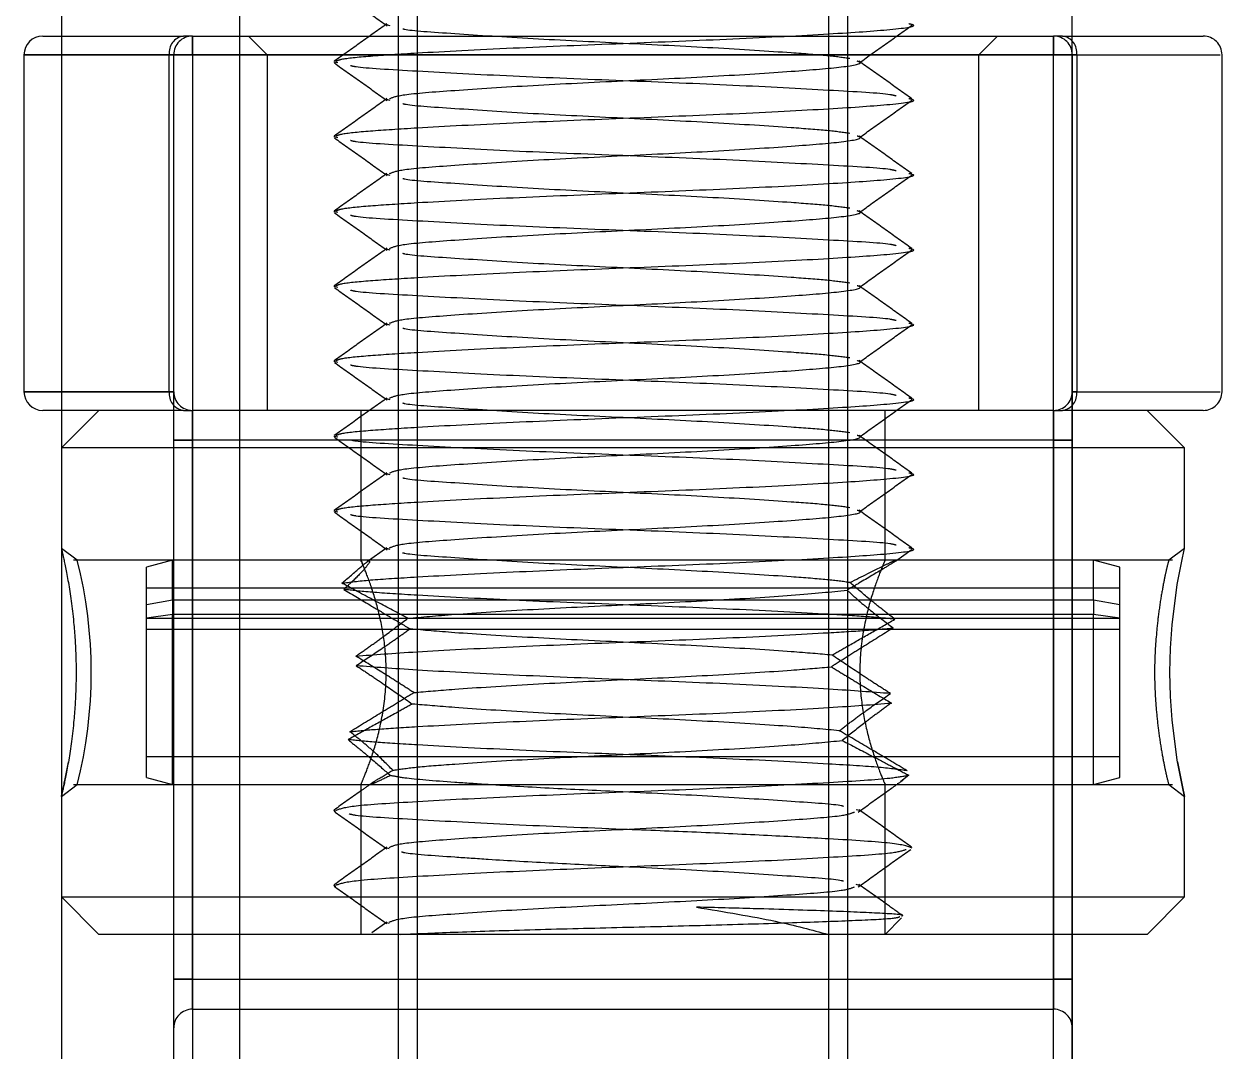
# Model space of a CAD drawing. Header units: metres. Extents: x 0 to 63075, y 0 to 44550.
# Drawn here: x 13855.6 to 13887.6, y 26987.41 to 27014.86 of the extents above; entities that cross this region are included whole.
import ezdxf

# ---------------------------------------------------------------- set-up
doc = ezdxf.new("R2010")
doc.units = ezdxf.units.M
doc.header["$LTSCALE"] = 75
doc.linetypes.add('HIDDEN2', pattern=[4.7625, 3.175, -1.5875])
for name, color, linetype in [('SDM', 7, 'Continuous'), ('SL4', 4, 'Continuous'), ('ST1', 7, 'HIDDEN2')]:
    doc.layers.add(name, color=color, linetype=linetype)

# ---------------------------------------------------------------- blocks, each defined once
blk = doc.blocks.new('A$Cb6dca9d5')
at = {"layer": 'SL4'}
for p, q in [((10.135, 378.019), (10.135, 91.194)), ((14.892, 378.194), (14.892, 86.437)), ((37.122, 344.397), (37.122, 117.694)), ((9.635, 274.763), (10.135, 274.763)), ((9.135, 274.263), (9.135, 265.263)), ((10.135, 274.263), (9.135, 274.263)), ((9.135, 265.263), (10.135, 265.263)), ((10.135, 264.763), (9.635, 264.763))]:
    blk.add_line(p, q, dxfattribs=at)
for centre, start, end in [((9.635, 274.263), 90, 180), ((9.635, 265.263), 180, 270)]:
    blk.add_arc(centre, 0.5, start, end, dxfattribs=at)
at = {"layer": 'ST1'}
for p, q in [((14.892, 381.194), (14.892, 86.437)), ((37.122, 381.194), (37.122, 81.194)), ((19.135, 121.694), (19.135, 340.694)), ((19.635, 340.694), (19.635, 121.694)), ((30.635, 121.694), (30.635, 340.694)), ((31.135, 340.694), (31.135, 121.694)), ((18.915, 275.042), (18.814, 275.069)), ((10.135, 274.763), (13.393, 274.763)), ((13.635, 274.763), (13.393, 274.763)), ((13.635, 274.763), (13.635, 274.263)), ((13.635, 274.763), (36.635, 274.763)), ((13.635, 274.263), (13.635, 274.763)), ((15.135, 274.763), (15.635, 274.263)), ((34.635, 274.263), (35.135, 274.763)), ((36.635, 274.763), (36.635, 274.263)), ((36.877, 274.763), (36.635, 274.763)), ((36.635, 274.263), (36.635, 274.763)), ((36.877, 274.763), (40.635, 274.763)), ((9.135, 274.263), (13.014, 274.263)), ((13.014, 274.263), (10.135, 274.263)), ((13.014, 274.263), (13.135, 274.263)), ((13.014, 265.263), (13.014, 274.263)), ((13.135, 274.263), (13.014, 274.263)), ((13.135, 274.263), (13.635, 274.263)), ((13.135, 241.913), (13.135, 274.263)), ((13.635, 274.263), (13.135, 274.263)), ((13.635, 274.263), (13.635, 241.913)), ((36.635, 274.263), (13.635, 274.263)), ((13.635, 274.263), (15.635, 274.263)), ((15.635, 274.263), (34.635, 274.263)), ((15.635, 274.263), (15.635, 264.763)), ((34.635, 264.763), (34.635, 274.263)), ((34.635, 274.263), (36.635, 274.263)), ((36.635, 274.263), (37.135, 274.263)), ((36.635, 241.913), (36.635, 274.263)), ((37.135, 274.263), (36.635, 274.263)), ((37.135, 274.263), (37.135, 241.913)), ((37.256, 274.263), (37.135, 274.263)), ((37.135, 274.263), (37.256, 274.263)), ((37.256, 274.263), (37.256, 265.263)), ((37.256, 274.263), (41.085, 274.263)), ((41.135, 265.263), (41.135, 274.263)), ((17.515, 274.046), (17.408, 274.069)), ((18.915, 273.042), (18.814, 273.069)), ((17.515, 272.046), (17.408, 272.069)), ((18.915, 271.042), (18.814, 271.069)), ((17.515, 270.046), (17.408, 270.069)), ((18.915, 269.042), (18.814, 269.069)), ((17.515, 268.046), (17.408, 268.069)), ((18.915, 267.042), (18.814, 267.069)), ((17.515, 266.046), (17.408, 266.069)), ((13.014, 265.263), (9.135, 265.263)), ((10.135, 265.263), (13.014, 265.263)), ((13.014, 265.263), (13.135, 265.263)), ((13.135, 265.263), (13.014, 265.263)), ((18.915, 265.042), (18.814, 265.069)), ((37.256, 265.263), (37.135, 265.263)), ((37.135, 265.263), (37.256, 265.263)), ((37.256, 265.263), (41.085, 265.263)), ((13.393, 264.763), (10.135, 264.763)), ((11.135, 264.763), (10.135, 263.763)), ((13.393, 264.763), (13.635, 264.763)), ((13.635, 263.963), (13.635, 264.763)), ((36.635, 264.763), (13.635, 264.763)), ((13.635, 264.763), (13.635, 263.963)), ((18.135, 264.763), (18.135, 260.724)), ((32.135, 260.763), (32.135, 264.763)), ((36.635, 264.763), (36.635, 263.963)), ((36.635, 264.763), (36.877, 264.763)), ((36.635, 263.963), (36.635, 264.763)), ((40.635, 264.763), (36.877, 264.763)), ((40.135, 263.763), (39.135, 264.763)), ((17.515, 264.046), (17.408, 264.069)), ((40.135, 263.763), (10.135, 263.763)), ((13.635, 263.963), (13.135, 263.963)), ((13.135, 263.963), (13.635, 263.963)), ((13.635, 249.563), (13.635, 263.963)), ((36.635, 263.963), (13.635, 263.963)), ((37.135, 263.963), (36.635, 263.963)), ((36.635, 263.963), (36.635, 249.563)), ((36.635, 263.963), (37.135, 263.963)), ((40.135, 261.077), (40.135, 263.763)), ((18.915, 263.042), (18.814, 263.069)), ((17.515, 262.046), (17.408, 262.069)), ((10.556, 260.763), (10.135, 261.077)), ((18.831, 261.093), (18.298, 260.713)), ((18.915, 261.042), (18.814, 261.069)), ((32.409, 260.737), (32.857, 261.056)), ((40.135, 261.077), (39.714, 260.763)), ((18.152, 260.763), (10.456, 260.763)), ((13.105, 260.763), (12.405, 260.575)), ((12.405, 259.569), (12.405, 260.575)), ((13.105, 259.689), (13.105, 260.763)), ((37.705, 260.763), (13.105, 260.763)), ((32.417, 260.763), (18.358, 260.763)), ((39.814, 260.763), (32.135, 260.763)), ((37.705, 259.689), (37.705, 260.763)), ((38.405, 260.575), (37.705, 260.763)), ((38.405, 259.569), (38.405, 260.575)), ((38.405, 260.013), (12.405, 260.013)), ((13.105, 259.689), (12.405, 259.569)), ((12.405, 259.21), (12.405, 259.569)), ((13.105, 259.689), (13.105, 259.306)), ((37.705, 259.689), (13.105, 259.689)), ((37.705, 259.689), (37.705, 259.306)), ((38.405, 259.569), (37.705, 259.689)), ((38.405, 259.21), (38.405, 259.569)), ((13.105, 259.306), (12.405, 259.21)), ((12.405, 254.95), (12.405, 259.21)), ((12.405, 259.208), (38.405, 259.208)), ((13.105, 254.763), (13.105, 259.306)), ((37.705, 259.306), (13.105, 259.306)), ((37.705, 254.763), (37.705, 259.306)), ((38.405, 259.21), (37.705, 259.306)), ((38.405, 254.95), (38.405, 259.21)), ((12.405, 258.92), (38.405, 258.92)), ((12.405, 255.513), (38.405, 255.513)), ((10.135, 254.448), (10.556, 254.763)), ((10.456, 254.763), (18.135, 254.763)), ((12.405, 254.95), (13.105, 254.763)), ((13.105, 254.763), (37.705, 254.763)), ((18.135, 254.763), (18.135, 250.763)), ((18.398, 254.763), (32.458, 254.763)), ((32.118, 254.763), (39.814, 254.763)), ((32.135, 250.763), (32.135, 254.801)), ((32.489, 254.797), (32.458, 254.789)), ((32.767, 255.016), (32.554, 254.844)), ((37.705, 254.763), (38.405, 254.95)), ((39.714, 254.763), (40.135, 254.448)), ((40.135, 251.763), (40.135, 254.449)), ((31.456, 254.069), (31.363, 254.093)), ((17.478, 254.053), (17.408, 254.069)), ((18.885, 253.05), (18.814, 253.069)), ((17.478, 252.053), (17.408, 252.069)), ((31.456, 252.069), (31.363, 252.093)), ((10.135, 251.763), (40.135, 251.763)), ((10.135, 251.763), (11.135, 250.763)), ((39.135, 250.763), (40.135, 251.763)), ((18.826, 251.09), (18.427, 250.805)), ((18.885, 251.05), (18.814, 251.069)), ((32.135, 250.763), (32.572, 251.2)), ((39.135, 250.763), (11.135, 250.763)), ((13.635, 249.563), (13.135, 249.563)), ((13.135, 249.563), (13.635, 249.563)), ((13.635, 248.763), (13.635, 249.563)), ((13.635, 249.563), (36.635, 249.563)), ((13.635, 249.563), (13.635, 248.763)), ((37.135, 249.563), (36.635, 249.563)), ((36.635, 249.563), (36.635, 248.763)), ((36.635, 248.763), (36.635, 249.563)), ((36.635, 249.563), (37.135, 249.563)), ((13.635, 248.763), (36.635, 248.763))]:
    blk.add_line(p, q, dxfattribs=at)
at = {"layer": 'ST1', "flags": 128}
blk.add_lwpolyline([(39.949, 255.37), (40.078, 254.704), (40.135, 254.448), (40.078, 254.704), (39.94, 255.42), (39.801, 256.495), (39.757, 257.121), (39.742, 257.765), (39.757, 258.407), (39.801, 259.034), (39.94, 260.108), (40.078, 260.822), (40.135, 261.077), (40.135, 261.077)], dxfattribs=at)
at = {"layer": 'ST1'}
for centre, radius, start, end in [((13.463, 274.316), 0.452, 98.9432, 186.7634), ((13.635, 274.263), 0.5, 90, 180), ((36.635, 274.263), 0.5, 0, 90), ((36.807, 274.316), 0.452, 353.2366, 81.0568), ((40.635, 274.263), 0.5, 0, 90), ((13.463, 265.209), 0.452, 173.2366, 261.0568), ((13.635, 265.263), 0.5, 180, 270), ((36.635, 265.263), 0.5, 270, 0), ((36.807, 265.209), 0.452, 278.9432, 6.7634), ((40.635, 265.263), 0.5, 270, 0), ((-1.167, 257.762), 12.101, 345.6458, 14.3543), ((13.635, 248.263), 0.5, 90, 180), ((36.635, 248.263), 0.5, 0, 90)]:
    blk.add_arc(centre, radius, start, end, dxfattribs=at)
for points, knots in [([(17.426, 276.045), (17.661, 275.878), (18.131, 275.543), (18.601, 275.208), (18.836, 275.041)], [0, 0, 0, 0, 0.500089, 1, 1, 1, 1]), ([(18.831, 275.093), (18.596, 274.926), (18.127, 274.591), (17.658, 274.257), (17.423, 274.09)], [0, 0, 0, 0, 0.499958, 1, 1, 1, 1]), ([(17.466, 274.09), (17.501, 274.109), (17.589, 274.159), (18.318, 274.231), (19.772, 274.325), (22.098, 274.448), (25.136, 274.569), (28.168, 274.689), (30.757, 274.825), (32.389, 274.938), (33.063, 275.032), (32.805, 275.082), (32.771, 275.088)], [0, 0, 0, 0, 0.055573, 0.142553, 0.229074, 0.356478, 0.480628, 0.604778, 0.732181, 0.854555, 0.980855, 1, 1, 1, 1]), ([(31.195, 274.163), (31.012, 274.188), (30.646, 274.239), (29.468, 274.328), (27.621, 274.448), (25.139, 274.569), (22.633, 274.689), (20.614, 274.826), (19.43, 274.902), (19.269, 274.949), (19.254, 274.953)], [0, 0, 0, 0, 0.098651, 0.197725, 0.357803, 0.513786, 0.669769, 0.829847, 0.983594, 1, 1, 1, 1]), ([(31.45, 274.053), (31.684, 274.221), (32.153, 274.555), (32.623, 274.889), (32.857, 275.056)], [0, 0, 0, 0, 0.499967, 1, 1, 1, 1]), ([(17.426, 274.045), (17.661, 273.878), (18.131, 273.543), (18.601, 273.208), (18.836, 273.041)], [0, 0, 0, 0, 0.5000892, 1, 1, 1, 1]), ([(32.429, 273.162), (32.384, 273.174), (32.181, 273.228), (30.682, 273.311), (28.187, 273.448), (25.135, 273.569), (22.082, 273.689), (19.591, 273.826), (18.1, 273.908), (17.898, 273.961), (17.857, 273.972)], [0, 0, 0, 0, 0.043096, 0.193298, 0.349673, 0.502056, 0.654439, 0.810815, 0.961016, 1, 1, 1, 1]), ([(18.902, 273.092), (18.987, 273.128), (19.171, 273.206), (20.569, 273.312), (22.645, 273.448), (25.137, 273.569), (27.617, 273.689), (29.729, 273.825), (31.089, 273.938), (31.58, 274.033), (31.416, 274.084), (31.391, 274.092)], [0, 0, 0, 0, 0.103426, 0.225711, 0.353032, 0.477096, 0.60116, 0.728481, 0.850766, 0.976983, 1, 1, 1, 1]), ([(32.849, 273.088), (32.614, 273.256), (32.144, 273.591), (31.674, 273.926), (31.439, 274.093)], [0, 0, 0, 0, 0.5000921, 1, 1, 1, 1]), ([(18.831, 273.093), (18.596, 272.926), (18.127, 272.591), (17.658, 272.257), (17.423, 272.09)], [0, 0, 0, 0, 0.499958, 1, 1, 1, 1]), ([(17.466, 272.09), (17.501, 272.109), (17.589, 272.159), (18.318, 272.231), (19.772, 272.325), (22.098, 272.448), (25.136, 272.569), (28.168, 272.689), (30.757, 272.825), (32.389, 272.938), (33.063, 273.032), (32.805, 273.082), (32.771, 273.088)], [0, 0, 0, 0, 0.055573, 0.142553, 0.229074, 0.356478, 0.480628, 0.604778, 0.732181, 0.854555, 0.980855, 1, 1, 1, 1]), ([(31.45, 272.053), (31.684, 272.221), (32.153, 272.555), (32.623, 272.889), (32.857, 273.056)], [0, 0, 0, 0, 0.499967, 1, 1, 1, 1]), ([(31.195, 272.163), (31.012, 272.188), (30.646, 272.239), (29.468, 272.328), (27.621, 272.448), (25.139, 272.569), (22.633, 272.689), (20.614, 272.826), (19.43, 272.902), (19.269, 272.949), (19.254, 272.953)], [0, 0, 0, 0, 0.098651, 0.197725, 0.357803, 0.513786, 0.669769, 0.829847, 0.983594, 1, 1, 1, 1]), ([(17.426, 272.045), (17.661, 271.878), (18.131, 271.543), (18.601, 271.208), (18.836, 271.041)], [0, 0, 0, 0, 0.5000892, 1, 1, 1, 1]), ([(18.902, 271.092), (18.987, 271.128), (19.171, 271.206), (20.569, 271.312), (22.645, 271.448), (25.137, 271.569), (27.617, 271.689), (29.729, 271.825), (31.089, 271.938), (31.58, 272.033), (31.416, 272.084), (31.391, 272.092)], [0, 0, 0, 0, 0.103426, 0.225711, 0.353032, 0.477096, 0.60116, 0.728481, 0.850766, 0.976983, 1, 1, 1, 1]), ([(32.849, 271.088), (32.614, 271.256), (32.144, 271.591), (31.674, 271.926), (31.439, 272.093)], [0, 0, 0, 0, 0.5000921, 1, 1, 1, 1]), ([(32.429, 271.162), (32.384, 271.174), (32.181, 271.228), (30.682, 271.311), (28.187, 271.448), (25.135, 271.569), (22.082, 271.689), (19.591, 271.826), (18.1, 271.908), (17.898, 271.961), (17.857, 271.972)], [0, 0, 0, 0, 0.043096, 0.193298, 0.349673, 0.502056, 0.654439, 0.810815, 0.961016, 1, 1, 1, 1]), ([(18.831, 271.093), (18.596, 270.926), (18.127, 270.591), (17.658, 270.257), (17.423, 270.09)], [0, 0, 0, 0, 0.499958, 1, 1, 1, 1]), ([(17.466, 270.09), (17.501, 270.109), (17.589, 270.159), (18.318, 270.231), (19.772, 270.325), (22.098, 270.448), (25.136, 270.569), (28.168, 270.689), (30.757, 270.825), (32.389, 270.938), (33.063, 271.032), (32.805, 271.082), (32.771, 271.088)], [0, 0, 0, 0, 0.055573, 0.142553, 0.229074, 0.356478, 0.480628, 0.604778, 0.732181, 0.854555, 0.980855, 1, 1, 1, 1]), ([(31.45, 270.053), (31.684, 270.221), (32.153, 270.555), (32.623, 270.889), (32.857, 271.056)], [0, 0, 0, 0, 0.499967, 1, 1, 1, 1]), ([(31.195, 270.163), (31.012, 270.188), (30.646, 270.239), (29.468, 270.328), (27.621, 270.448), (25.139, 270.569), (22.633, 270.689), (20.614, 270.826), (19.43, 270.902), (19.269, 270.949), (19.254, 270.953)], [0, 0, 0, 0, 0.098651, 0.197725, 0.357803, 0.513786, 0.669769, 0.829847, 0.983594, 1, 1, 1, 1]), ([(18.902, 269.092), (18.987, 269.128), (19.171, 269.206), (20.569, 269.312), (22.645, 269.448), (25.137, 269.569), (27.617, 269.689), (29.729, 269.825), (31.089, 269.938), (31.58, 270.033), (31.416, 270.084), (31.391, 270.092)], [0, 0, 0, 0, 0.103426, 0.225711, 0.353032, 0.477096, 0.60116, 0.728481, 0.850766, 0.976983, 1, 1, 1, 1]), ([(32.849, 269.088), (32.614, 269.256), (32.144, 269.591), (31.674, 269.926), (31.439, 270.093)], [0, 0, 0, 0, 0.5000921, 1, 1, 1, 1]), ([(17.426, 270.045), (17.661, 269.878), (18.131, 269.543), (18.601, 269.208), (18.836, 269.041)], [0, 0, 0, 0, 0.500089, 1, 1, 1, 1]), ([(32.429, 269.162), (32.384, 269.174), (32.181, 269.228), (30.682, 269.311), (28.187, 269.448), (25.135, 269.569), (22.082, 269.689), (19.591, 269.826), (18.1, 269.908), (17.898, 269.961), (17.857, 269.972)], [0, 0, 0, 0, 0.043096, 0.193298, 0.349673, 0.502056, 0.654439, 0.810815, 0.961016, 1, 1, 1, 1]), ([(18.831, 269.093), (18.596, 268.926), (18.127, 268.591), (17.658, 268.257), (17.423, 268.09)], [0, 0, 0, 0, 0.499958, 1, 1, 1, 1]), ([(17.466, 268.09), (17.501, 268.109), (17.589, 268.159), (18.318, 268.231), (19.772, 268.325), (22.098, 268.448), (25.136, 268.569), (28.168, 268.689), (30.757, 268.825), (32.389, 268.938), (33.063, 269.032), (32.805, 269.082), (32.771, 269.088)], [0, 0, 0, 0, 0.055573, 0.142553, 0.229074, 0.356478, 0.480628, 0.604778, 0.732181, 0.854555, 0.980855, 1, 1, 1, 1]), ([(31.195, 268.163), (31.012, 268.188), (30.646, 268.239), (29.468, 268.328), (27.621, 268.448), (25.139, 268.569), (22.633, 268.689), (20.614, 268.826), (19.43, 268.902), (19.269, 268.949), (19.254, 268.953)], [0, 0, 0, 0, 0.098651, 0.197725, 0.357803, 0.513786, 0.669769, 0.829847, 0.983594, 1, 1, 1, 1]), ([(31.45, 268.053), (31.684, 268.221), (32.153, 268.555), (32.623, 268.889), (32.857, 269.056)], [0, 0, 0, 0, 0.499967, 1, 1, 1, 1]), ([(17.426, 268.045), (17.661, 267.878), (18.131, 267.543), (18.601, 267.208), (18.836, 267.041)], [0, 0, 0, 0, 0.500089, 1, 1, 1, 1]), ([(32.429, 267.162), (32.384, 267.174), (32.181, 267.228), (30.682, 267.311), (28.187, 267.448), (25.135, 267.569), (22.082, 267.689), (19.591, 267.826), (18.1, 267.908), (17.898, 267.961), (17.857, 267.972)], [0, 0, 0, 0, 0.043096, 0.193298, 0.349673, 0.502056, 0.654439, 0.810815, 0.961016, 1, 1, 1, 1]), ([(18.902, 267.092), (18.987, 267.128), (19.171, 267.206), (20.569, 267.312), (22.645, 267.448), (25.137, 267.569), (27.617, 267.689), (29.729, 267.825), (31.089, 267.938), (31.58, 268.033), (31.416, 268.084), (31.391, 268.092)], [0, 0, 0, 0, 0.103426, 0.225711, 0.353032, 0.477096, 0.60116, 0.728481, 0.850766, 0.976983, 1, 1, 1, 1]), ([(32.849, 267.088), (32.614, 267.256), (32.144, 267.591), (31.674, 267.926), (31.439, 268.093)], [0, 0, 0, 0, 0.5000921, 1, 1, 1, 1]), ([(18.831, 267.093), (18.596, 266.926), (18.127, 266.591), (17.658, 266.257), (17.423, 266.09)], [0, 0, 0, 0, 0.499958, 1, 1, 1, 1]), ([(17.466, 266.09), (17.501, 266.109), (17.589, 266.159), (18.318, 266.231), (19.772, 266.325), (22.098, 266.448), (25.136, 266.569), (28.168, 266.689), (30.757, 266.825), (32.389, 266.938), (33.063, 267.032), (32.805, 267.082), (32.771, 267.088)], [0, 0, 0, 0, 0.055573, 0.142553, 0.229074, 0.356478, 0.480628, 0.604778, 0.732181, 0.854555, 0.980855, 1, 1, 1, 1]), ([(31.195, 266.163), (31.012, 266.188), (30.646, 266.239), (29.468, 266.328), (27.621, 266.448), (25.139, 266.569), (22.633, 266.689), (20.614, 266.826), (19.43, 266.902), (19.269, 266.949), (19.254, 266.953)], [0, 0, 0, 0, 0.098651, 0.197725, 0.357803, 0.513786, 0.669769, 0.829847, 0.983594, 1, 1, 1, 1]), ([(31.45, 266.053), (31.684, 266.221), (32.153, 266.555), (32.623, 266.889), (32.857, 267.056)], [0, 0, 0, 0, 0.4999673, 1, 1, 1, 1]), ([(17.426, 266.045), (17.661, 265.878), (18.131, 265.543), (18.601, 265.208), (18.836, 265.041)], [0, 0, 0, 0, 0.5000892, 1, 1, 1, 1]), ([(32.429, 265.162), (32.384, 265.174), (32.181, 265.228), (30.682, 265.311), (28.187, 265.448), (25.135, 265.569), (22.082, 265.689), (19.591, 265.826), (18.1, 265.908), (17.898, 265.961), (17.857, 265.972)], [0, 0, 0, 0, 0.043096, 0.193298, 0.349673, 0.502056, 0.654439, 0.810815, 0.961016, 1, 1, 1, 1]), ([(18.902, 265.092), (18.987, 265.128), (19.171, 265.206), (20.569, 265.312), (22.645, 265.448), (25.137, 265.569), (27.617, 265.689), (29.729, 265.825), (31.089, 265.938), (31.58, 266.033), (31.416, 266.084), (31.391, 266.092)], [0, 0, 0, 0, 0.103426, 0.225711, 0.353032, 0.477096, 0.60116, 0.728481, 0.850766, 0.976983, 1, 1, 1, 1]), ([(32.849, 265.088), (32.614, 265.256), (32.144, 265.591), (31.674, 265.926), (31.439, 266.093)], [0, 0, 0, 0, 0.500092, 1, 1, 1, 1]), ([(18.831, 265.093), (18.596, 264.926), (18.127, 264.591), (17.658, 264.257), (17.423, 264.09)], [0, 0, 0, 0, 0.499958, 1, 1, 1, 1]), ([(17.466, 264.09), (17.501, 264.109), (17.589, 264.159), (18.318, 264.231), (19.772, 264.325), (22.098, 264.448), (25.136, 264.569), (28.168, 264.689), (30.757, 264.825), (32.389, 264.938), (33.063, 265.032), (32.805, 265.082), (32.771, 265.088)], [0, 0, 0, 0, 0.055573, 0.142553, 0.229074, 0.356478, 0.480628, 0.604778, 0.732181, 0.854555, 0.980855, 1, 1, 1, 1]), ([(31.45, 264.053), (31.684, 264.221), (32.153, 264.555), (32.623, 264.889), (32.857, 265.056)], [0, 0, 0, 0, 0.4999673, 1, 1, 1, 1]), ([(31.195, 264.163), (31.012, 264.188), (30.646, 264.239), (29.468, 264.328), (27.621, 264.448), (25.139, 264.569), (22.633, 264.689), (20.614, 264.826), (19.43, 264.902), (19.269, 264.949), (19.254, 264.953)], [0, 0, 0, 0, 0.098651, 0.197725, 0.357803, 0.513786, 0.669769, 0.829847, 0.983594, 1, 1, 1, 1]), ([(17.426, 264.045), (17.661, 263.878), (18.131, 263.543), (18.601, 263.208), (18.836, 263.041)], [0, 0, 0, 0, 0.5000892, 1, 1, 1, 1]), ([(18.902, 263.092), (18.987, 263.128), (19.171, 263.206), (20.569, 263.312), (22.645, 263.448), (25.137, 263.569), (27.617, 263.689), (29.729, 263.825), (31.089, 263.938), (31.58, 264.033), (31.416, 264.084), (31.391, 264.092)], [0, 0, 0, 0, 0.103426, 0.225711, 0.353032, 0.477096, 0.60116, 0.728481, 0.850766, 0.976983, 1, 1, 1, 1]), ([(32.849, 263.088), (32.614, 263.256), (32.144, 263.591), (31.674, 263.926), (31.439, 264.093)], [0, 0, 0, 0, 0.500092, 1, 1, 1, 1]), ([(32.429, 263.162), (32.384, 263.174), (32.181, 263.228), (30.682, 263.311), (28.187, 263.448), (25.135, 263.569), (22.082, 263.689), (19.591, 263.826), (18.1, 263.908), (17.898, 263.961), (17.857, 263.972)], [0, 0, 0, 0, 0.043096, 0.193298, 0.349673, 0.502056, 0.654439, 0.810815, 0.961016, 1, 1, 1, 1]), ([(18.831, 263.093), (18.596, 262.926), (18.127, 262.591), (17.658, 262.257), (17.423, 262.09)], [0, 0, 0, 0, 0.499958, 1, 1, 1, 1]), ([(17.466, 262.09), (17.501, 262.109), (17.589, 262.159), (18.318, 262.231), (19.772, 262.325), (22.098, 262.448), (25.136, 262.569), (28.168, 262.689), (30.757, 262.825), (32.389, 262.938), (33.063, 263.032), (32.805, 263.082), (32.771, 263.088)], [0, 0, 0, 0, 0.055573, 0.142553, 0.229074, 0.356478, 0.480628, 0.604778, 0.732181, 0.854555, 0.980855, 1, 1, 1, 1]), ([(31.45, 262.053), (31.684, 262.221), (32.153, 262.555), (32.623, 262.889), (32.857, 263.056)], [0, 0, 0, 0, 0.4999673, 1, 1, 1, 1]), ([(31.195, 262.163), (31.012, 262.188), (30.646, 262.239), (29.468, 262.328), (27.621, 262.448), (25.139, 262.569), (22.633, 262.689), (20.614, 262.826), (19.43, 262.902), (19.269, 262.949), (19.254, 262.953)], [0, 0, 0, 0, 0.098651, 0.197725, 0.357803, 0.513786, 0.669769, 0.829847, 0.983594, 1, 1, 1, 1]), ([(18.902, 261.092), (18.987, 261.128), (19.171, 261.206), (20.569, 261.312), (22.645, 261.448), (25.137, 261.569), (27.617, 261.689), (29.729, 261.825), (31.089, 261.938), (31.58, 262.033), (31.416, 262.084), (31.391, 262.092)], [0, 0, 0, 0, 0.103426, 0.225711, 0.353032, 0.477096, 0.60116, 0.728481, 0.850766, 0.976983, 1, 1, 1, 1]), ([(32.849, 261.088), (32.614, 261.256), (32.144, 261.591), (31.674, 261.926), (31.439, 262.093)], [0, 0, 0, 0, 0.500092, 1, 1, 1, 1]), ([(17.426, 262.045), (17.661, 261.878), (18.131, 261.543), (18.601, 261.208), (18.836, 261.041)], [0, 0, 0, 0, 0.5000892, 1, 1, 1, 1]), ([(32.429, 261.162), (32.384, 261.174), (32.181, 261.228), (30.682, 261.311), (28.187, 261.448), (25.135, 261.569), (22.082, 261.689), (19.591, 261.826), (18.1, 261.908), (17.898, 261.961), (17.857, 261.972)], [0, 0, 0, 0, 0.043096, 0.193298, 0.349673, 0.502056, 0.654439, 0.810815, 0.961016, 1, 1, 1, 1]), ([(10.135, 261.077), (10.147, 261.025), (10.171, 260.922), (10.331, 260.167), (10.457, 259.247), (10.517, 258.413), (10.533, 257.762), (10.517, 257.111), (10.457, 256.278), (10.329, 255.35), (10.176, 254.625), (10.114, 254.364), (10.175, 254.599), (10.273, 255.12), (10.321, 255.37)], [0, 0, 0, 0, 0.101742, 0.202799, 0.302648, 0.352799, 0.40214, 0.45142, 0.501684, 0.601534, 0.702618, 0.804466, 0.906104, 1, 1, 1, 1]), ([(17.625, 260.147), (17.844, 260.175), (18.282, 260.232), (19.787, 260.325), (22.094, 260.448), (25.137, 260.569), (28.168, 260.689), (30.757, 260.825), (32.389, 260.938), (33.063, 261.032), (32.805, 261.082), (32.771, 261.088)], [0, 0, 0, 0, 0.092097, 0.18371, 0.318611, 0.450066, 0.581522, 0.716422, 0.845996, 0.979728, 1, 1, 1, 1]), ([(18.135, 254.763), (18.148, 254.793), (18.175, 254.853), (18.363, 255.321), (18.594, 256.03), (18.786, 256.96), (18.833, 257.97), (18.726, 258.911), (18.524, 259.73), (18.293, 260.387), (18.143, 260.743), (18.113, 260.818), (18.165, 260.692), (18.175, 260.666)], [0, 0, 0, 0, 0.094557, 0.188941, 0.28787, 0.391938, 0.490706, 0.581435, 0.674212, 0.775322, 0.878939, 0.975674, 1, 1, 1, 1]), ([(31.195, 260.163), (31.012, 260.188), (30.646, 260.239), (29.468, 260.328), (27.621, 260.448), (25.139, 260.569), (22.633, 260.689), (20.614, 260.826), (19.43, 260.902), (19.269, 260.949), (19.254, 260.953)], [0, 0, 0, 0, 0.098651, 0.197725, 0.357803, 0.513786, 0.669769, 0.829847, 0.983594, 1, 1, 1, 1]), ([(17.625, 260.147), (17.798, 260.294), (18.112, 260.562), (18.347, 260.761), (18.355, 260.742), (18.358, 260.736)], [0, 0, 0, 0, 0.456539, 0.833311, 1, 1, 1, 1]), ([(18.382, 260.729), (18.346, 260.675), (18.273, 260.568), (17.992, 260.272), (17.764, 260.062), (17.676, 259.981)], [0, 0, 0, 0, 0.3809856, 0.7602274, 1, 1, 1, 1]), ([(31.195, 260.163), (31.519, 260.326), (31.986, 260.561), (32.365, 260.742), (32.467, 260.779), (32.372, 260.706), (32.045, 260.503), (31.581, 260.229), (31.224, 260.022), (31.118, 259.961)], [0, 0, 0, 0, 0.258271, 0.372339, 0.487332, 0.589054, 0.71672, 0.9158, 1, 1, 1, 1]), ([(32.135, 260.763), (32.122, 260.732), (32.095, 260.672), (31.907, 260.204), (31.676, 259.495), (31.484, 258.565), (31.438, 257.555), (31.544, 256.615), (31.747, 255.792), (31.971, 255.151), (32.125, 254.786), (32.12, 254.797), (32.118, 254.801)], [0, 0, 0, 0, 0.100992, 0.2018, 0.307462, 0.418612, 0.524102, 0.621006, 0.720097, 0.828088, 0.938757, 1, 1, 1, 1]), ([(39.714, 260.763), (39.703, 260.729), (39.685, 260.674), (39.607, 260.321), (39.524, 259.903), (39.44, 259.369), (39.365, 258.66), (39.312, 257.764), (39.364, 256.868), (39.44, 256.158), (39.523, 255.626), (39.608, 255.2), (39.678, 254.877), (39.729, 254.704), (39.714, 254.763), (39.714, 254.763)], [0, 0, 0, 0, 0.109362, 0.175749, 0.249858, 0.324841, 0.391554, 0.499929, 0.608436, 0.675138, 0.750058, 0.824268, 0.8907, 0.999989, 1, 1, 1, 1]), ([(32.396, 259.183), (32.278, 259.274), (32.041, 259.458), (31.623, 259.795), (31.361, 260.021), (31.195, 260.163)], [0, 0, 0, 0, 0.2686568, 0.5374025, 1, 1, 1, 1]), ([(19.386, 259.207), (19.116, 259.351), (18.675, 259.584), (18.088, 259.899), (17.78, 260.064), (17.625, 260.147)], [0, 0, 0, 0, 0.441766, 0.719681, 1, 1, 1, 1]), ([(32.396, 259.183), (32.175, 259.204), (31.729, 259.247), (30.37, 259.332), (28.175, 259.448), (25.135, 259.569), (22.095, 259.689), (19.813, 259.811), (18.343, 259.902), (17.898, 259.955), (17.676, 259.981)], [0, 0, 0, 0, 0.085004, 0.171301, 0.329311, 0.483287, 0.637262, 0.795272, 0.897616, 1, 1, 1, 1]), ([(17.676, 259.981), (17.921, 259.835), (18.326, 259.592), (18.928, 259.233), (19.277, 259.026), (19.451, 258.923)], [0, 0, 0, 0, 0.433845, 0.716111, 1, 1, 1, 1]), ([(19.386, 259.207), (19.764, 259.242), (20.572, 259.316), (22.659, 259.448), (25.135, 259.569), (27.609, 259.69), (29.886, 259.832), (30.691, 259.916), (31.118, 259.961)], [0, 0, 0, 0, 0.147821, 0.315698, 0.479282, 0.642865, 0.810742, 1, 1, 1, 1]), ([(31.118, 259.961), (31.216, 259.872), (31.411, 259.694), (31.822, 259.353), (32.149, 259.105), (32.355, 258.95)], [0, 0, 0, 0, 0.271578, 0.542917, 1, 1, 1, 1]), ([(18.001, 258.197), (18.13, 258.287), (18.389, 258.469), (18.858, 258.806), (19.183, 259.053), (19.386, 259.207)], [0, 0, 0, 0, 0.272181, 0.544383, 1, 1, 1, 1]), ([(18.001, 258.197), (18.487, 258.235), (19.477, 258.312), (22.11, 258.448), (25.131, 258.569), (28.176, 258.689), (30.354, 258.805), (31.692, 258.888), (32.135, 258.929), (32.355, 258.95)], [0, 0, 0, 0, 0.162123, 0.329894, 0.49338, 0.656866, 0.824637, 0.913089, 1, 1, 1, 1]), ([(19.451, 258.923), (19.325, 258.832), (19.073, 258.651), (18.593, 258.322), (18.236, 258.087), (18.012, 257.939)], [0, 0, 0, 0, 0.270831, 0.541621, 1, 1, 1, 1]), ([(30.718, 258.225), (30.382, 258.254), (29.587, 258.323), (27.612, 258.448), (25.135, 258.569), (22.659, 258.689), (20.617, 258.818), (19.813, 258.89), (19.451, 258.923)], [0, 0, 0, 0, 0.133333, 0.315032, 0.492083, 0.669134, 0.850833, 1, 1, 1, 1]), ([(32.355, 258.95), (32.082, 258.78), (31.672, 258.525), (31.119, 258.176), (30.84, 257.999), (30.701, 257.911)], [0, 0, 0, 0, 0.497457, 0.748438, 1, 1, 1, 1]), ([(30.718, 258.225), (30.859, 258.305), (31.211, 258.507), (31.773, 258.828), (32.188, 259.064), (32.396, 259.183)], [0, 0, 0, 0, 0.248799, 0.623508, 1, 1, 1, 1]), ([(19.545, 257.224), (19.412, 257.31), (19.146, 257.482), (18.631, 257.808), (18.248, 258.044), (18.001, 258.197)], [0, 0, 0, 0, 0.2609815, 0.5219522, 1, 1, 1, 1]), ([(18.012, 257.939), (18.144, 257.851), (18.409, 257.676), (18.911, 257.336), (19.273, 257.081), (19.507, 256.917)], [0, 0, 0, 0, 0.262288, 0.524583, 1, 1, 1, 1]), ([(32.279, 257.196), (31.79, 257.234), (30.8, 257.312), (28.161, 257.448), (25.135, 257.569), (22.109, 257.689), (19.486, 257.824), (18.496, 257.902), (18.012, 257.939)], [0, 0, 0, 0, 0.1656577, 0.3357184, 0.5014367, 0.667155, 0.8372157, 1, 1, 1, 1]), ([(32.279, 257.196), (32.146, 257.282), (31.88, 257.453), (31.357, 257.795), (30.972, 258.054), (30.718, 258.225)], [0, 0, 0, 0, 0.254741, 0.509482, 1, 1, 1, 1]), ([(19.545, 257.224), (19.883, 257.253), (20.678, 257.322), (22.658, 257.448), (25.135, 257.569), (27.612, 257.689), (29.577, 257.814), (30.369, 257.882), (30.701, 257.911)], [0, 0, 0, 0, 0.136753, 0.32167, 0.501858, 0.682045, 0.866962, 1, 1, 1, 1]), ([(30.701, 257.911), (30.837, 257.827), (31.108, 257.661), (31.643, 257.338), (32.041, 257.1), (32.303, 256.944)], [0, 0, 0, 0, 0.254145, 0.508288, 1, 1, 1, 1]), ([(17.84, 256.178), (18.118, 256.348), (18.537, 256.604), (19.11, 256.956), (19.4, 257.135), (19.545, 257.224)], [0, 0, 0, 0, 0.496833, 0.748087, 1, 1, 1, 1]), ([(30.913, 256.204), (31.032, 256.296), (31.27, 256.48), (31.725, 256.813), (32.066, 257.049), (32.279, 257.196)], [0, 0, 0, 0, 0.2750685, 0.550049, 1, 1, 1, 1]), ([(19.507, 256.917), (19.362, 256.837), (18.999, 256.636), (18.422, 256.316), (18.001, 256.082), (17.79, 255.965)], [0, 0, 0, 0, 0.248503, 0.623083, 1, 1, 1, 1]), ([(17.84, 256.178), (18.062, 256.201), (18.51, 256.245), (19.887, 256.331), (22.094, 256.448), (25.139, 256.569), (28.159, 256.689), (30.82, 256.826), (31.809, 256.905), (32.303, 256.944)], [0, 0, 0, 0, 0.091539, 0.184266, 0.349273, 0.510066, 0.67086, 0.835866, 1, 1, 1, 1]), ([(30.913, 256.204), (30.528, 256.24), (29.72, 256.315), (27.611, 256.448), (25.135, 256.569), (22.658, 256.689), (20.654, 256.816), (19.855, 256.886), (19.507, 256.917)], [0, 0, 0, 0, 0.1614433, 0.3390761, 0.5121652, 0.6852544, 0.8628871, 1, 1, 1, 1]), ([(32.303, 256.944), (32.177, 256.852), (31.924, 256.668), (31.477, 256.333), (31.176, 256.092), (30.989, 255.943)], [0, 0, 0, 0, 0.275465, 0.55097, 1, 1, 1, 1]), ([(18.986, 255.146), (18.83, 255.307), (18.598, 255.544), (18.176, 255.908), (17.952, 256.088), (17.84, 256.178)], [0, 0, 0, 0, 0.509215, 0.752961, 1, 1, 1, 1]), ([(32.727, 255.131), (32.582, 255.218), (32.291, 255.393), (31.683, 255.754), (31.208, 256.031), (30.913, 256.204)], [0, 0, 0, 0, 0.2750871, 0.5495668, 1, 1, 1, 1]), ([(32.727, 255.131), (32.518, 255.162), (32.102, 255.225), (30.534, 255.322), (28.176, 255.448), (25.135, 255.569), (22.095, 255.689), (19.866, 255.808), (18.463, 255.895), (18.014, 255.942), (17.79, 255.965)], [0, 0, 0, 0, 0.113372, 0.225249, 0.376702, 0.524287, 0.671873, 0.823326, 0.912077, 1, 1, 1, 1]), ([(17.79, 255.965), (17.901, 255.876), (18.122, 255.698), (18.536, 255.349), (18.769, 255.144), (18.926, 255.006)], [0, 0, 0, 0, 0.245874, 0.491876, 1, 1, 1, 1]), ([(18.986, 255.146), (19.165, 255.174), (19.522, 255.231), (20.757, 255.325), (22.647, 255.448), (25.138, 255.569), (27.609, 255.689), (29.778, 255.826), (30.587, 255.904), (30.989, 255.943)], [0, 0, 0, 0, 0.109023, 0.217406, 0.376039, 0.530614, 0.685189, 0.843822, 1, 1, 1, 1]), ([(30.989, 255.943), (31.253, 255.806), (31.705, 255.571), (32.308, 255.255), (32.613, 255.097), (32.767, 255.016)], [0, 0, 0, 0, 0.407732, 0.700309, 1, 1, 1, 1]), ([(18.926, 255.006), (18.786, 254.939), (18.542, 254.822), (18.368, 254.75), (18.379, 254.775), (18.569, 254.9), (18.827, 255.052), (18.986, 255.146)], [0, 0, 0, 0, 0.232062, 0.405334, 0.579425, 0.739184, 1, 1, 1, 1]), ([(18.406, 254.79), (18.311, 254.722), (17.981, 254.487), (17.652, 254.252), (17.417, 254.085)], [0, 0, 0, 0, 0.28737, 1, 1, 1, 1]), ([(17.483, 254.085), (17.591, 254.123), (17.818, 254.204), (19.551, 254.312), (22.092, 254.448), (25.136, 254.569), (28.176, 254.689), (30.727, 254.825), (32.264, 254.923), (32.627, 254.991), (32.767, 255.016)], [0, 0, 0, 0, 0.118163, 0.249048, 0.385314, 0.5181, 0.650886, 0.787151, 0.918037, 1, 1, 1, 1]), ([(31.025, 254.182), (31.007, 254.187), (30.845, 254.234), (29.658, 254.311), (27.637, 254.448), (25.322, 254.56), (23.234, 254.66), (21.713, 254.749), (20.303, 254.846), (19.343, 254.92), (19.034, 254.984), (18.926, 255.006)], [0, 0, 0, 0, 0.018267, 0.165621, 0.319042, 0.468539, 0.582958, 0.701335, 0.772441, 0.919794, 1, 1, 1, 1]), ([(31.416, 254.031), (31.65, 254.198), (32.051, 254.485), (32.453, 254.772), (32.621, 254.892)], [0, 0, 0, 0, 0.582312, 1, 1, 1, 1]), ([(32.845, 253.091), (32.611, 253.258), (32.141, 253.592), (31.672, 253.927), (31.437, 254.094)], [0, 0, 0, 0, 0.500052, 1, 1, 1, 1]), ([(17.416, 254.053), (17.651, 253.886), (18.12, 253.551), (18.59, 253.216), (18.825, 253.049)], [0, 0, 0, 0, 0.500081, 1, 1, 1, 1]), ([(32.862, 253.069), (32.745, 253.113), (32.513, 253.199), (30.918, 253.299), (29.045, 253.402), (27.142, 253.49), (24.8, 253.581), (22.082, 253.689), (19.585, 253.826), (18.074, 253.911), (17.87, 253.966), (17.82, 253.98)], [0, 0, 0, 0, 0.138115, 0.271936, 0.365132, 0.458324, 0.548017, 0.683781, 0.823102, 0.956923, 1, 1, 1, 1]), ([(18.889, 253.088), (18.976, 253.126), (19.161, 253.205), (20.568, 253.312), (22.646, 253.448), (25.135, 253.569), (27.626, 253.689), (29.697, 253.825), (31.061, 253.927), (31.241, 254.001), (31.318, 254.032)], [0, 0, 0, 0, 0.112986, 0.242437, 0.377219, 0.508553, 0.639887, 0.774669, 0.90412, 1, 1, 1, 1]), ([(18.826, 253.09), (18.592, 252.922), (18.122, 252.587), (17.652, 252.252), (17.417, 252.085)], [0, 0, 0, 0, 0.499907, 1, 1, 1, 1]), ([(17.483, 252.085), (17.591, 252.123), (17.818, 252.204), (19.551, 252.312), (22.092, 252.448), (25.135, 252.569), (28.179, 252.689), (30.712, 252.825), (32.385, 252.927), (32.606, 253.002), (32.701, 253.034)], [0, 0, 0, 0, 0.1162026, 0.2449171, 0.3789223, 0.5095057, 0.6400891, 0.7740943, 0.9028088, 1, 1, 1, 1]), ([(31.025, 252.182), (31.007, 252.187), (30.845, 252.234), (29.658, 252.311), (27.637, 252.448), (25.322, 252.56), (23.236, 252.66), (21.706, 252.749), (20.324, 252.846), (19.409, 252.905), (19.247, 252.954), (19.223, 252.961)], [0, 0, 0, 0, 0.01933, 0.175262, 0.337615, 0.495815, 0.616894, 0.742163, 0.817408, 0.97334, 1, 1, 1, 1]), ([(31.416, 252.031), (31.65, 252.198), (32.117, 252.532), (32.585, 252.866), (32.82, 253.034)], [0, 0, 0, 0, 0.499973, 1, 1, 1, 1]), ([(17.416, 252.053), (17.651, 251.886), (18.12, 251.551), (18.59, 251.216), (18.825, 251.049)], [0, 0, 0, 0, 0.500081, 1, 1, 1, 1]), ([(18.889, 251.088), (18.976, 251.126), (19.161, 251.205), (20.568, 251.312), (22.646, 251.448), (25.135, 251.569), (27.626, 251.689), (29.697, 251.825), (31.061, 251.927), (31.241, 252.001), (31.318, 252.032)], [0, 0, 0, 0, 0.112986, 0.242437, 0.377219, 0.508553, 0.639887, 0.774669, 0.90412, 1, 1, 1, 1]), ([(32.589, 251.273), (32.44, 251.38), (32.056, 251.653), (31.672, 251.927), (31.437, 252.094)], [0, 0, 0, 0, 0.3886614, 1, 1, 1, 1]), ([(19.196, 250.763), (19.669, 250.783), (20.614, 250.824), (22.746, 250.892), (25.117, 250.951), (27.54, 251.011), (29.747, 251.078), (31.443, 251.139), (32.456, 251.191), (32.507, 251.228), (32.529, 251.244)], [0, 0, 0, 0, 0.127856, 0.255712, 0.383567, 0.511324, 0.64267, 0.774035, 0.905324, 1, 1, 1, 1]), ([(32.577, 251.257), (32.585, 251.259), (32.684, 251.283), (32.074, 251.327), (30.736, 251.383), (28.93, 251.442), (27.611, 251.476), (27.096, 251.49)], [0, 0, 0, 0, 0.024344, 0.290236, 0.55602, 0.826852, 1, 1, 1, 1]), ([(27.096, 251.49), (27.843, 251.366), (29.27, 251.128), (30.179, 250.881), (30.612, 250.763)], [0, 0, 0, 0, 0.523722, 1, 1, 1, 1])]:
    blk.add_open_spline(points, degree=3, knots=knots, dxfattribs=at)

msp = doc.modelspace()

# ---------------------------------------------------------------- block references
at = {"layer": 'SDM'}
msp.add_blockref('A$Cb6dca9d5', (13846.469, 26739.769), dxfattribs=at)

doc.saveas('drawing.dxf')
